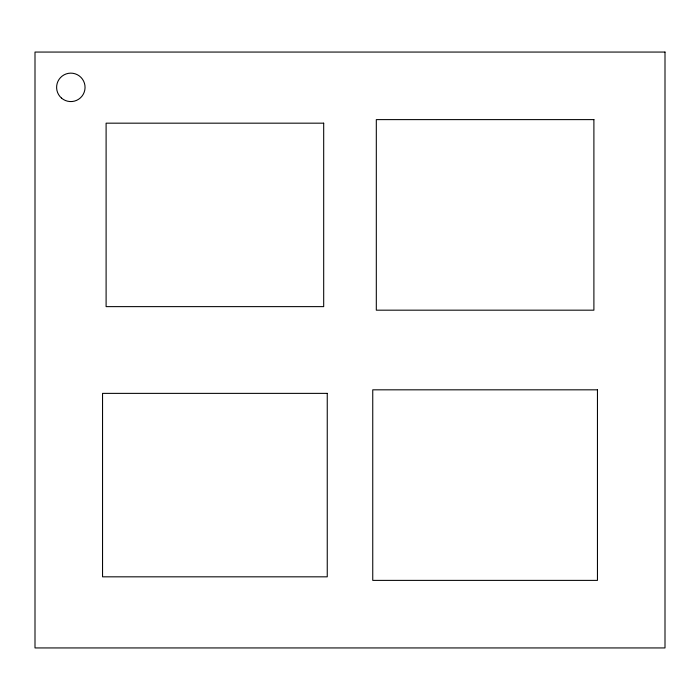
<?xml version="1.0" encoding="UTF-8"?>
<svg xmlns="http://www.w3.org/2000/svg" width="700" height="700" viewBox="0 0 700 700"><rect width="100%" height="100%" fill="white"/><g stroke="black" fill="none" stroke-linecap="round" stroke-linejoin="round"><path stroke-width="1.05" d="M665 52.062L35 52.062L35 647.938L665 647.938L665 52.062M593.898 119.612L376.311 119.612L376.311 310.179L593.898 310.179L593.898 119.612M323.689 123.174L106.103 123.174L106.103 306.626L323.689 306.626L323.689 123.174M597.45 389.821L372.75 389.821L372.75 580.387L597.45 580.387L597.45 389.821M327.25 393.374L102.55 393.374L102.55 576.826L327.25 576.826L327.25 393.374M61.521 98.105A14.219 14.219 0 0 0 84.796 90.055A14.219 14.219 0 0 0 66.185 73.92A14.219 14.219 0 0 0 61.521 98.105"/></g></svg>
